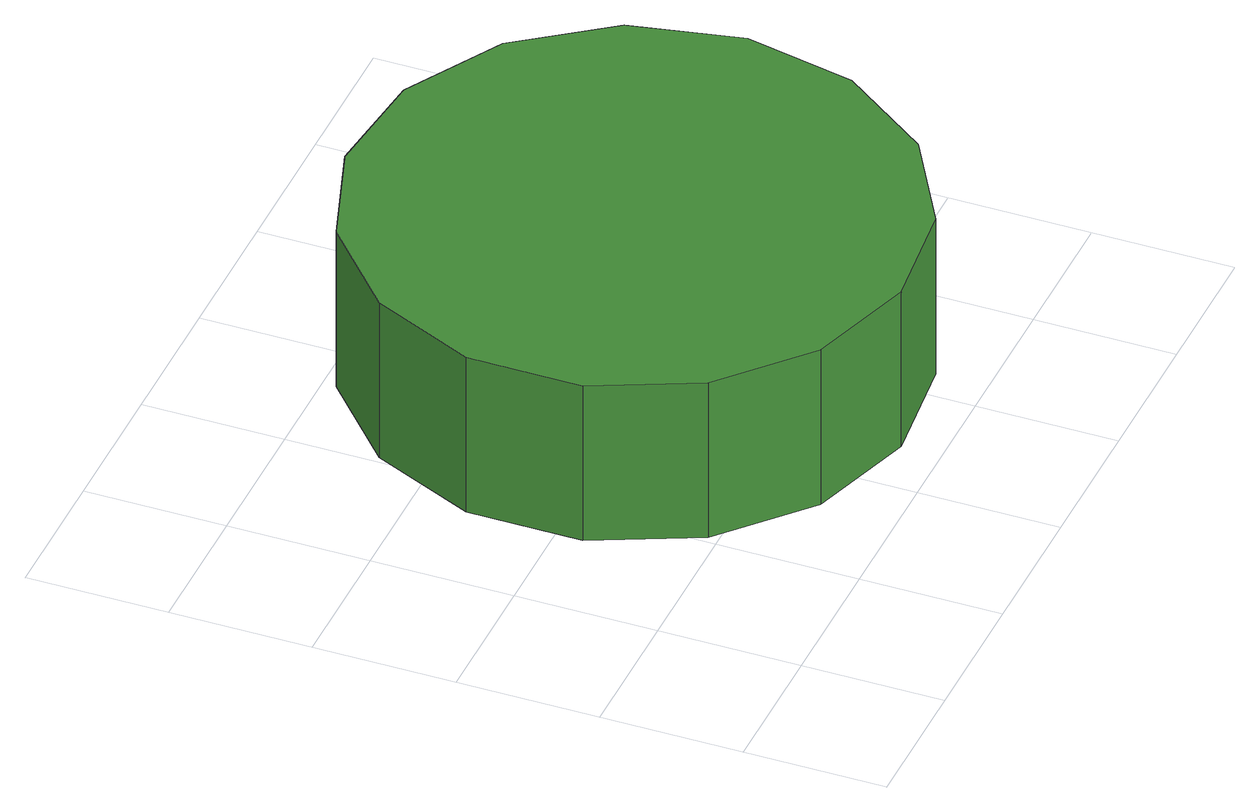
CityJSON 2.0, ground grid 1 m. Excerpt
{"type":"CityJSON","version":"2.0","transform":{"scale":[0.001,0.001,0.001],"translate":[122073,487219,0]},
"CityObjects":{
"tree1":{"type":"SolitaryVegetationObject","attributes":{"function":"something"},"geometry":[{"type":"MultiSurface","lod":"1","boundaries":[[[0,1,2,3,4,5,6,7,8,9,10,11,12,13,14]],[[15,16,17,18,19,20,21,22,23,24,25,26,27,28,29]],[[0,29,28,1]],[[1,28,27,2]],[[2,27,26,3]],[[3,26,25,4]],[[4,25,24,5]],[[5,24,23,6]],[[6,23,22,7]],[[7,22,21,8]],[[8,21,20,9]],[[9,20,19,10]],[[10,19,18,11]],[[11,18,17,12]],[[12,17,16,13]],[[13,16,15,14]],[[14,15,29,0]]]}]}
},
"vertices":[
[4573,2218,1442],[4405,3010,1442],[3929,3665,1442],[3227,4070,1442],[2422,4155,1442],[1651,3905,1442],[1049,3363,1442],[720,2623,1442],[720,1813,1442],[1049,1073,1442],[1651,531,1442],[2422,281,1442],[3227,365,1442],[3929,770,1442],[4405,1426,1442],[4405,1426,192],[3929,770,192],[3227,365,192],[2422,281,192],[1651,531,192],[1049,1073,192],[720,1813,192],[720,2623,192],[1049,3363,192],[1651,3905,192],[2422,4155,192],[3227,4070,192],[3929,3665,192],[4405,3010,192],[4573,2218,192]
]}
